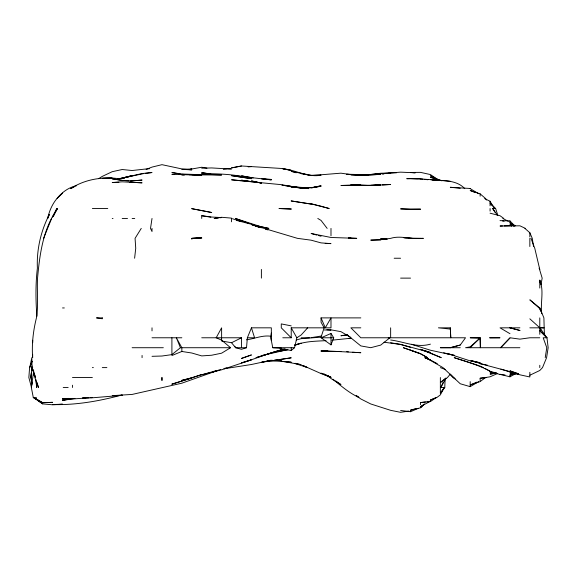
<?xml version="1.0" encoding="UTF-8"?>
<svg xmlns="http://www.w3.org/2000/svg" width="577" height="577" viewBox="0 0 577 577"><rect width="100%" height="100%" fill="white"/><g stroke="black" fill="none" stroke-linecap="round" stroke-linejoin="round"><path stroke-width="0.87" d="M32.658 354.35L32.637 357.661C31.67 344.296 33.185 330.859 36.438 317.891C38.645 304.706 36.805 291.378 37.548 278.121C39.748 253.93 43.051 228.867 57.563 208.521L53.005 216.397M219.96 217.774L221.618 217.579L211.672 217.031L201.734 215.726L201.734 218.459M440.359 377.546L440.359 393.182L444.78 387.492L445.112 379.204M32.088 385.003L30.963 377.546L32.038 365.955M33.661 375.064L33.783 373.406M171.903 355.526L181.849 351.472L191.788 353.009L201.734 355.908L211.672 355.23L221.618 353.189L230.562 347.722L221.618 340.149L216.166 337.776L221.618 327.83L221.618 341.007L231.557 342.724L235.611 347.722L241.503 349.301L246.523 347.722L247.36 337.776L251.449 327.83L271.334 327.83L271.334 340.466L272.762 347.722L281.273 348.212L282.463 347.722L294.566 347.722L296.83 337.776L291.219 327.83L330.989 327.83L330.989 317.891L325.291 327.83L321.05 317.891L360.82 317.891M30.963 377.546L31.418 372.576L30.949 377.546L32.067 383.359M134.607 258.236L135.732 248.29L135.068 238.344L141.25 228.405M33.733 370.917L31.331 387.492L33.278 397.43L42.648 403.878L52.586 404.809L62.532 404.196L52.586 404.564C76.056 405.22 99.597 401.08 122.187 394.913M271.334 333.073L270.663 337.776L271.334 340.466M152.018 218.459L150.51 228.405L152.018 231.536L152.018 228.405M545.222 357.661L546.78 347.722L543.181 337.776L546.982 337.776L548.15 347.722L546.592 357.661L542.517 367.607L539.791 370.477L529.845 375.238M540.952 284.75L542.171 278.121L539.178 268.175L539.791 269.546L534.771 248.29L530.984 238.344M450.284 347.722L460.244 345.039L465.524 337.776L450.774 337.776L450.305 327.83L438.412 327.83L450.305 329.07M43.578 238.344L51.62 218.459M296.189 339.99L301.158 338.656L321.05 337.17L324.137 327.83L321.05 322.197L321.05 317.891M330.989 344.866L333.722 337.776L330.989 333.477L321.122 337.776L330.989 344.866L330.989 333.477M53.596 215.978L56.827 208.521L52.586 217.111M49.334 214.637L47.667 218.459C49.752 208.607 54.483 199.404 62.532 193.129L58.904 196.757M444.78 387.492L440.828 387.492L443.172 382.14M49.254 214.637C40.801 231.125 36.553 249.632 37.382 268.175C35.5 284.172 35.68 300.206 36.906 316.232M440.828 387.492L445.92 378.31M440.359 393.182L444.254 387.492L440.359 394.877L436.962 397.43L430.42 400.034L430.42 401.57L420.474 402.573L420.474 404.737M421.405 407.376L423.46 404.535M427.103 401.693L430.42 401.253L420.474 406.612L420.474 407.376L421.563 406.049M450.305 374.091L447.442 377.546L440.359 382.544L445.675 378.101M57.094 198.575C61.919 192.249 68.728 187.316 76.618 185.722M307.678 327.83L301.158 334.985L296.83 337.776M509.96 338.1L500.598 347.722L509.96 337.776L519.906 339.146L529.845 337.776L539.791 337.776M470.19 347.722L480.136 337.776L470.19 337.776L480.136 338.129L480.381 347.722L480.136 337.776M480.136 338.129L470.19 346.835L465.581 347.722L519.906 347.722M420.474 407.376L424.456 403.936M281.273 348.847L281.273 348.212L279.816 347.722L281.273 348.847L291.219 350.47L294.566 347.722M152.018 356.312L161.964 356.023L171.903 354.624L180.413 347.722L230.562 347.722M430.42 401.57L436.414 397.43L430.42 400.034M98.609 178.69L102.302 176.374L112.248 171.679L122.187 169.515L132.133 170.525L148.058 168.744M430.42 359.99L424.744 357.661L430.42 359.969L425.682 357.661L442.963 367.607L460.244 383.755L470.19 386.648L478.6 381.649M502.502 374.574L500.021 374.322L509.96 376.817L516.083 373.427M231.557 342.724L241.503 337.776L241.503 347.722M497.727 373.442L490.075 376.795L485.567 377.546L480.136 381.577L470.19 384.96L476.818 382.147M400.589 410.471L410.536 411.704L418.181 408.372M146.125 169.429L152.018 167.092L161.964 164.676L181.849 168.924L191.788 169.876L185.989 169.573M218.301 370.261L181.849 383.193L132.133 394.43L112.248 395.649L115.559 395.541M509.96 376.817L509.96 375.18L514.107 373.564M294.53 345.5C304.476 341.195 315.403 341.259 326.019 340.639M74.13 186.934L70.632 188.636C82.763 180.601 97.78 177.312 112.248 178.156L102.302 178.315L112.248 178.026L119.511 178.69M285.081 348.739L256.015 357.661L281.273 349.878C267.714 353.384 254.947 359.096 241.503 362.875L251.449 359.824L221.618 369.807L201.734 374.79L211.672 371.963M192.329 377.546L201.734 374.56L191.788 377.921L181.849 380.366L191.788 377.74M212.502 372.122L220.789 369.489M212.502 371.711L215.82 370.708M190.129 169.285L201.734 167.243L206.919 168.145M294.53 345.154L301.158 343.2L294.53 345.068M224.064 368.53L226.509 367.837M119.655 178.69L143.731 173.576M190.129 169.465L191.788 169.003L181.849 169.357M509.96 375.18L515.759 373.571M410.536 411.704L410.536 410.153L415.505 408.768M126.334 177.327L132.133 175.747L122.187 178.055L142.072 173.547L152.018 172.545L145.39 173.367M460.244 345.039L450.305 347.722L440.359 347.722L460.244 347.722M262.218 355.454L287.901 349.612L278.792 351.443M311.933 187.857L321.05 185.78L311.104 187.806L321.05 186.176C308.096 189.068 295.027 186.876 282.103 185.203M120.499 178.495L122.187 178.113L118.429 178.69M72.471 398.39L62.532 400.431L74.96 398.426M410.536 410.153L420.474 407.86M241.503 165.988L231.557 167.9L241.503 165.988L281.273 168.448L291.219 170.41L282.939 168.744C295.85 170.006 307.757 177.702 321.05 175.192L311.104 175.278L291.219 171.347L296.189 172.79M513.278 373.564L509.96 374.141L518.247 373.91M496.703 372.98L490.075 374.076L496.703 373.247M345.904 334.956L340.935 335.764L347.563 334.912M311.104 337.668L321.05 336.059M388.22 338.043L389.893 337.776L380.705 345.096L370.759 347.693L360.82 345.911L346.611 334.4M366.619 175.141L368.277 174.881L360.82 175.192L400.589 172.155L415.505 172.804M224.107 368.761L251.449 364.498L271.334 360.214L261.388 362.32L291.219 357.812L279.614 359.558M408.877 411.069L400.589 412.324L390.643 410.326L370.759 403.972L360.82 398.959L356.305 395.757M223.299 169.357L227.511 168.744M430.42 344.144C416.911 348.147 403.907 341.642 390.643 340.004M420.474 402.573L425.444 401.917M480.136 380.849L480.136 378.238L484.795 377.647M370.759 174.492L380.705 173.244L396.449 172.811M331.818 340.199L350.874 338.237M275.474 351.84L277.133 351.638M218.301 217.969L214.154 218.459L221.618 217.284L231.557 218.128M271.334 360.481L272.986 360.3M274.645 360.113L277.963 359.745M68.331 398.382L62.532 399.024L69.99 398.447M263.047 361.635L264.706 361.454M267.187 361.188L281.273 360.3L271.334 360.668L291.219 362.197L284.591 361.469M480.136 378.238L486.599 377.546M246.473 339.817C254.493 338.764 262.066 335.114 270.505 336.182M374.076 174.55L375.735 174.405L372.417 174.542L375.735 174.304M89.046 397.834L72.471 398.974L62.532 398.822L69.161 398.44M90.704 397.697L92.363 397.553L90.704 397.632M191.788 238.344L201.734 237.573L192.466 238.344L191.788 239.166L191.788 238.344L201.734 238.344M248.132 166.883L251.449 166.63M371.588 185.498L390.643 184.496L382.363 184.914M493.393 372.518L490.075 372.735L496.703 373.305M363.301 175.119L368.277 174.795L346.734 174.218M327.678 351.104L321.05 351.53L340.935 351.451L330.989 351.544L321.05 350.6L360.82 352.713L352.533 352.237M418.815 238.604L423.359 238.344L408.047 238.135M311.104 175.588L340.935 173.172L350.874 174.586L346.734 174.391M350.874 237.875L348.4 238.02L356.752 238.344L330.989 237.479L311.104 233.483L316.903 235.091M85.735 397.863L82.417 398.015L92.363 397.798L122.187 395.324L117.218 395.483M32.701 367.578L32.045 367.607L31.829 357.661L29.737 367.607L32.11 361.252L29.6 367.607L28.85 377.546L31.483 387.492M118.876 182.231L112.248 182.52L122.187 181.827L142.072 182.837L129.645 182.202M364.13 175.134L368.277 174.954M379.875 185.022L370.759 185.347L380.705 184.864C367.462 185.881 354.191 184.604 340.935 185.52L360.82 185.167L350.874 184.611L369.107 185.505M410.536 178.56L406.756 178.69L420.474 178.877L410.536 178.56L417.625 178.69M502.502 225.946L500.021 226.025L519.906 225.809L525.438 228.405M504.161 225.903L509.96 225.73M201.734 168.181L211.672 167.936L231.557 169.09M380.705 239.909L370.759 240.133L380.705 239.729L390.694 238.344C400.604 235.236 410.42 239.513 420.474 238.388M490.075 337.848L500.021 337.776L489.433 337.776M194.276 175.257L201.734 175.213L171.903 174.348L174.391 174.528M147.748 168.744L149.457 168.744M228.088 168.744L230.692 168.744M117.896 178.69L122.187 178.69M92.363 208.521L107.769 208.521M495.066 212.343L492.693 208.521L495.629 208.521L497.778 215.149M112.248 218.459L113.005 218.459M122.187 218.459L127.517 218.459M132.133 218.459L134.751 218.459M394.17 258.236L400.589 258.236M400.589 278.121L410.536 278.121M62.532 307.945L64.314 307.945M360.82 327.83L350.874 327.83L360.82 337.776L450.305 337.776M519.906 327.83L500.021 327.83L509.96 333.686M529.845 327.83L544.169 327.83L544.479 335.287M152.018 337.776L181.849 337.776M201.734 337.776L241.503 337.776M247.36 337.776L254.572 337.776L251.449 327.83M282.78 337.776L291.219 337.776L291.219 327.83M301.158 337.776L309.496 337.776M321.122 337.776L333.722 337.776M132.133 347.722L163.32 347.722M246.523 347.722L235.611 347.722L234.803 346.243M272.762 347.722L281.273 347.722M32.521 367.607L32.045 367.607L32.701 370.03L35.572 377.546L32.961 369.561M92.363 367.607L93.373 367.607M102.302 367.607L106.882 367.607M72.471 377.546L92.363 377.546M63.21 387.492L68.165 387.492M33.278 397.43L42.648 402.681L52.586 402.335L42.648 402.696L33.278 397.43L36.445 397.43M324.361 329.972L330.989 330.051L326.849 329.755M181.849 175.069L184.33 175.119M267.187 179.353L271.334 179.44L261.388 178.69L271.334 179.887L251.449 177.615L241.503 175.855L253.166 177.961M500.021 220.623L509.96 220.926L514.771 225.91M470.19 188.477L450.305 187.294L460.244 188.268M325.19 243.379L330.989 243.617L321.05 242.888L311.104 240.176L297.436 238.344L251.449 224.619M348.393 338.374L350.874 338.497M403.907 237.659L411.913 238.344M209.191 173.98L201.734 173.489C215.019 173.843 228.405 173.843 241.503 176.389L236.534 175.971M181.849 174.276L185.989 174.557M189.306 174.788L201.734 174.708L181.849 174.009L171.903 172.573L180.19 173.994M128.815 180.875L122.187 180.428L112.248 178.82L122.187 180.428L132.133 180.99L142.072 180.053L130.474 180.99M432.901 180.19L434.56 180.312M242.333 180.926L281.273 184.654L301.158 188.066L311.104 187.669L301.158 188.008L291.219 187.013L308.58 188.636L285.42 185.715M384.015 342.226L400.589 344.419L430.42 352.511L420.474 349.316L441.261 357.661L424.297 350.347M450.305 181.279L430.42 179.577C442.011 181.019 456.054 179.296 464.759 188.636M504.99 374.92L500.021 374.516L490.075 371.574L495.044 372.583M440.359 180.363L420.474 178.928L422.963 179.202M403.907 237.782L406.388 237.991M387.333 239.188L380.705 238.626L386.503 239.138M414.675 172.826L410.536 172.444L420.474 172.364L430.42 174.564L436.558 178.69L430.42 175.834L438.325 179.728M424.622 179.382L427.932 179.743M241.503 180.861L231.557 179.793L251.449 181.632L241.503 180.197L258.078 182.628M515.759 373.413L509.96 372.778L518.247 373.946M346.734 351.653L348.393 351.847M259.729 182.844L261.388 183.06L251.449 180.911L261.388 183.154M282.103 185.231L283.761 185.469M502.502 220.998L504.161 221.243M210.843 174.016L201.734 172.624L210.021 174.023M201.734 215.726L210.843 217.204M390.643 342.752L400.589 344.433L410.536 347.354M330.989 329.842L340.935 331.66L350.874 337.473M301.158 173.691L305.305 174.485M306.964 174.795L308.616 175.112M281.273 361.108L301.158 364.686L295.359 363.308M291.219 325.875L281.273 323.906L281.273 327.83L291.219 337.776M471.02 360.834L480.136 362.724L470.19 360.877L446.987 353.362M487.587 365.241L480.136 363.647L518.247 373.809M454.445 355.446L430.42 350.21L411.358 344.26M236.534 220.4L251.449 224.287L261.388 227.713L255.589 226.22M450.305 354.3L454.445 355.309M511.619 225.859L509.96 225.448L511.619 225.946M256.419 225.672L268.86 228.405L261.388 226.848L235.387 218.459L248.132 223.111M490.075 213.194L500.021 215.733L503.8 218.459M471.02 360.885L480.136 363.258L472.678 360.849M443.677 352.756L450.305 354.53L446.987 353.477M318.562 235.546L321.05 236.238M265.377 229.156L267.93 229.913M294.53 363.344L307.519 367.607L302.752 365.443L321.05 373.579L330.989 377.264L321.05 373.095M232.387 218.719L241.503 221.525M500.85 369.121L509.96 371.956M434.719 178.69L430.42 177.334L436.291 178.69L441.888 180.839M252.272 224.893L260.559 227.648M517.418 373.341L509.96 370.838L519.906 374.812L529.845 376.969L529.845 372.302M486.44 200.024L485.632 198.575L480.136 193.858L470.19 190.497L475.159 192.559M479.307 365.789L454.186 357.661C466.367 361.584 478.773 365.097 490.075 371.242L484.882 368.414M410.536 350.189L403.359 347.722L420.474 353.658L427.528 357.661L420.474 353.759L410.536 350.189L420.474 353.759M440.359 367.607L445.336 369.496M323.344 374.12L330.989 377.546L324.108 374.047M480.136 366.07L483.396 367.607M484.644 198.575L490.075 201.265L493.847 207.792M502.791 218.459L508.366 221.308M431.185 360.394L437.301 363.669M324.151 374.177L330.354 377.546L329.02 376.334M509.96 220.926L509.96 222.845L515.283 225.838M317.79 218.459L321.05 220.421L327.166 228.405M470.19 188.636L478.6 193.706M455.26 378.952L453.125 377.546L450.305 374.343L454.64 378.483M335.958 381.072L340.935 384.592L330.989 378.526L327.88 375.728M42.648 403.662L35.442 398.469L42.648 403.878M509.96 222.845L512.585 224.864M356.197 395.389L358.858 397.43C349.193 392.987 341.086 385.97 332.979 379.219M529.845 318.836L539.791 327.779L544.169 327.83L543.902 317.891L539.791 307.945L529.845 299.838L539.048 307.945L539.791 309.142M524.911 228.405L529.845 232.755L532.268 238.344L533.552 246.631M546.982 337.776L539.791 330.628L546.873 337.776L539.863 327.83L540.952 330.131M495.629 208.521L490.075 202.916L492.167 205.715M492.693 208.521L497.641 215.618M180.413 347.722L176.367 337.776L181.849 347.722L181.849 351.472M37.029 382.522L38.471 387.492L34.851 377.546L32.896 369.561M539.791 288.06L539.791 280.184C544.277 290.959 540.187 302.586 541.753 313.751M539.791 307.945L540.562 311.263M35.767 379.204L36.719 387.492L36.257 381.693M539.791 280.184L539.971 282.809M450.305 327.83L450.774 337.776M539.791 317.891L539.791 334.321M539.791 365.277L539.791 367.607M529.845 232.755L529.845 236.916M529.845 238.344L529.845 246.523M490.075 201.265L490.075 205.838M490.075 208.521L490.075 211.11M480.136 193.858L480.136 196.173M470.19 381.628L470.19 386.648M390.643 327.83L390.643 337.776M330.989 228.405L330.989 235.798M291.219 347.722L291.219 350.47M261.388 269.423L261.388 278.121M231.557 218.459L231.557 221.813M171.903 337.776L171.903 354.624M152.018 327.83L152.018 330.873M142.072 355.439L142.072 357.661M72.471 385.205L72.471 387.492M32.701 340.235L32.701 342.731M31.872 367.607L31.648 370.088L31.872 367.607M243.653 357.661L241.503 358.425L251.449 354.927L243.653 357.661M191.788 377.985L171.903 384.145L191.788 377.985M124.675 177.774L122.187 178.452L124.675 177.817M132.133 175.603L122.187 178.206L132.133 175.646M384.015 173.778L382.363 173.929L384.015 173.771M390.643 173.158L388.162 173.388L390.643 173.143M380.705 174.377L360.82 175.314L350.874 174.802L360.82 175.444L380.705 174.377M211.672 174.622L191.788 174.701L221.618 175.004L211.672 174.622M420.474 209.162L410.536 209.422L400.589 208.874L420.474 209.162M102.302 317.891L96.489 317.891L102.302 318.756L102.302 317.891M291.219 209.033L279.131 208.521L291.219 209.033M291.219 186.71L289.56 186.515L291.219 186.71M311.104 204.063L291.219 200.947L311.104 204.063M251.449 178.69L231.557 175.668L251.449 178.69M211.672 212.502L191.788 208.672L211.672 212.502M321.05 206.249L311.104 203.796L329.207 208.521L321.05 206.249M519.906 330.47L509.96 327.83L519.906 330.47M514.107 226.011L509.96 224.294L514.078 226.011M161.964 380.351L161.949 377.546L161.964 380.351"/></g></svg>
